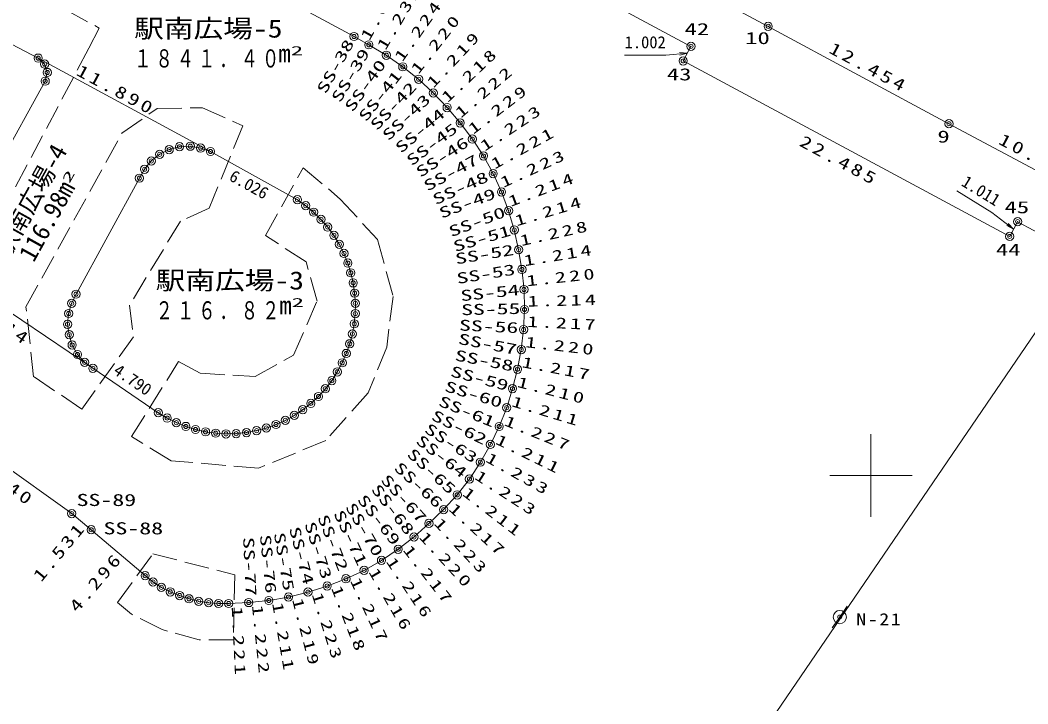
# Model space of a CAD drawing. Units: millimetres at full size, sheet at 1:500; details may follow other scales. Extents: x 56386042 to 56854500, y 25771750 to 26117216.
# Drawn here: x 56448392 to 56509521, y 25886160 to 25927601 of the extents above; entities that cross this region are included whole.
import ezdxf
from ezdxf.enums import TextEntityAlignment as Align

# ---------------------------------------------------------------- set-up
doc = ezdxf.new("R2010")
doc.units = ezdxf.units.MM
doc.header["$LTSCALE"] = 500
doc.header["$PDMODE"] = 32
doc.header["$PDSIZE"] = 250
doc.linetypes.add('USER1', pattern=[4, 3, -1])
doc.layers.add('レイヤ1', color=7, linetype='Continuous', lineweight=13)
doc.layers.add('基準点', color=7, linetype='Continuous', lineweight=13)
doc.styles.add('ＭＳ ゴシック', font='')
doc.styles.get('ＭＳ ゴシック').set_extended_font_data('MS Gothic')

# ---------------------------------------------------------------- blocks, each defined once
blk = doc.blocks.new('open_arrow')
at = {"color": 0, "linetype": 'Continuous', "lineweight": -2}
blk.add_lwpolyline([(7.5, 1.25), (0, 0), (7.5, -1.25)], dxfattribs=at)

msp = doc.modelspace()

# ---------------------------------------------------------------- linework, layer by layer
at = {"layer": 'レイヤ1'}
for p, q in [((56425137, 25960313), (56489086, 25926013)), ((56444428, 25939723), (56468647, 25926610)), ((56486730, 25930991), (56493770, 25927224)), ((56449484, 25925300), (56440392, 25930067)), ((56493770, 25927224), (56504737, 25921323)), ((56468647, 25926610), (56469545, 25926106)), ((56469545, 25926106), (56470603, 25925476)), ((56489086, 25926013), (56488612, 25925130)), ((56459940, 25919639), (56449484, 25925300)), ((56449876, 25924937), (56449484, 25925300)), ((56470603, 25925476), (56471604, 25924772)), ((56487562.5, 25925477.6), (56485062.5, 25925477.6)), ((56488868.3, 25925607.4), (56487562.5, 25925477.6)), ((56488612, 25925130), (56508422, 25914493)), ((56450035, 25924431), (56449876, 25924937)), ((56471604, 25924772), (56472565, 25924020)), ((56444288, 25913759), (56449912, 25923903)), ((56449912, 25923903), (56450035, 25924431)), ((56472565, 25924020), (56473456, 25923188)), ((56473456, 25923188), (56474293, 25922303)), ((56474293, 25922303), (56475084, 25921372)), ((56475084, 25921372), (56475826, 25920392)), ((56504737, 25921323), (56514352, 25916187)), ((56475826, 25920392), (56476501, 25919372)), ((56457434, 25919756), (56456858, 25919472)), ((56458058, 25919929), (56457434, 25919756)), ((56458714, 25919961), (56458058, 25919929)), ((56459338, 25919845), (56458714, 25919961)), ((56459940, 25919639), (56459338, 25919845)), ((56465212, 25916720), (56459940, 25919639)), ((56456348, 25919066), (56455940, 25918564)), ((56456858, 25919472), (56456348, 25919066)), ((56476501, 25919372), (56477086, 25918300)), ((56455940, 25918564), (56455627, 25918024)), ((56455627, 25918024), (56451782, 25910991)), ((56477086, 25918300), (56477593, 25917187)), ((56477593, 25917187), (56478022, 25916051)), ((56507343.8, 25915938), (56505214.6, 25917248.2)), ((56465717, 25916355), (56465212, 25916720)), ((56466196, 25915961), (56465717, 25916355)), ((56466641, 25915526), (56466196, 25915961)), ((56478022, 25916051), (56478366, 25914887)), ((56508659.8, 25914936.3), (56507343.8, 25915938)), ((56467047, 25915058), (56466641, 25915526)), ((56508422, 25914493), (56508900, 25915384)), ((56508900, 25915384), (56512791, 25913289)), ((56467425, 25914558), (56467047, 25915058)), ((56478366, 25914887), (56478632, 25913688)), ((56467751, 25914015), (56467425, 25914558)), ((56468036, 25913461), (56467751, 25914015)), ((56478632, 25913688), (56478828, 25912490)), ((56442654, 25913342), (56452806, 25906497)), ((56468268, 25912876), (56468036, 25913461)), ((56468449, 25912284), (56468268, 25912876)), ((56468593, 25911677), (56468449, 25912284)), ((56478828, 25912490), (56478958, 25911277)), ((56468680, 25911054), (56468593, 25911677)), ((56468727, 25910433), (56468680, 25911054)), ((56478958, 25911277), (56478986, 25910063)), ((56451516, 25910433), (56451332, 25909822)), ((56451782, 25910991), (56451516, 25910433)), ((56468722, 25909816), (56468727, 25910433)), ((56511503, 25910909), (56475253, 25857827)), ((56451332, 25909822), (56451268, 25909164)), ((56468659, 25909194), (56468722, 25909816)), ((56478986, 25910063), (56478931, 25908847)), ((56468548, 25908580), (56468659, 25909194)), ((56451268, 25909164), (56451371, 25908535)), ((56468385, 25907984), (56468548, 25908580)), ((56478931, 25908847), (56478790, 25907635)), ((56451371, 25908535), (56451545, 25907910)), ((56468174, 25907398), (56468385, 25907984)), ((56451545, 25907910), (56451872, 25907337)), ((56467929, 25906831), (56468174, 25907398)), ((56478790, 25907635), (56478562, 25906440)), ((56451872, 25907337), (56452308, 25906860)), ((56452308, 25906860), (56452806, 25906497)), ((56467633, 25906281), (56467929, 25906831)), ((56452806, 25906497), (56456770, 25903808)), ((56467298, 25905749), (56467633, 25906281)), ((56478562, 25906440), (56478260, 25905268)), ((56466906, 25905258), (56467298, 25905749)), ((56466488, 25904791), (56466906, 25905258)), ((56478260, 25905268), (56477910, 25904109)), ((56465536, 25903991), (56466027, 25904369)), ((56466027, 25904369), (56466488, 25904791)), ((56456770, 25903808), (56457309, 25903480)), ((56465022, 25903646), (56465536, 25903991)), ((56477910, 25904109), (56477450, 25902972)), ((56457309, 25903480), (56457869, 25903206)), ((56457869, 25903206), (56458442, 25902973)), ((56463327, 25902878), (56463914, 25903092)), ((56463914, 25903092), (56464481, 25903343)), ((56464481, 25903343), (56465022, 25903646)), ((56451522, 25897692), (56444079, 25902996)), ((56458442, 25902973), (56459029, 25902787)), ((56459029, 25902787), (56459638, 25902649)), ((56459638, 25902649), (56460251, 25902568)), ((56460251, 25902568), (56460876, 25902523)), ((56460876, 25902523), (56461496, 25902540)), ((56461496, 25902540), (56462121, 25902601)), ((56462121, 25902601), (56462734, 25902720)), ((56462734, 25902720), (56463327, 25902878)), ((56477450, 25902972), (56476918, 25901884)), ((56476918, 25901884), (56476312, 25900810)), ((56476312, 25900810), (56475647, 25899784)), ((56475647, 25899784), (56474906, 25898826)), ((56474906, 25898826), (56474083, 25897930)), ((56452699, 25896713), (56451522, 25897692)), ((56474083, 25897930), (56473187, 25897097)), ((56473187, 25897097), (56472286, 25896275)), ((56455974, 25893932), (56452699, 25896713)), ((56472286, 25896275), (56471324, 25895529)), ((56471324, 25895529), (56470310, 25894858)), ((56470310, 25894858), (56469258, 25894249)), ((56456449, 25893546), (56455974, 25893932)), ((56469258, 25894249), (56468153, 25893740)), ((56456959, 25893220), (56456449, 25893546)), ((56467017, 25893300), (56465850, 25892935)), ((56468153, 25893740), (56467017, 25893300)), ((56457498, 25892946), (56456959, 25893220)), ((56458066, 25892723), (56457498, 25892946)), ((56458637, 25892527), (56458066, 25892723)), ((56465850, 25892935), (56464670, 25892631)), ((56459222, 25892375), (56458637, 25892527)), ((56459827, 25892290), (56459222, 25892375)), ((56460430, 25892243), (56459827, 25892290)), ((56461041, 25892240), (56460430, 25892243)), ((56462261, 25892300), (56461041, 25892240)), ((56463477, 25892425), (56462261, 25892300)), ((56464670, 25892631), (56463477, 25892425))]:
    msp.add_line(p, q, dxfattribs=at)
at = {"layer": 'レイヤ1', "linetype": 'USER1'}
for p, q in [((56438902.7, 25934975.8), (56453185.1, 25927125.6)), ((56453185.1, 25927125.6), (56452557.6, 25925903.8)), ((56452557.6, 25925903.8), (56443651.9, 25909048.6)), ((56454564.8, 25920743.1), (56456710.3, 25922255.5)), ((56456710.3, 25922255.5), (56459453.6, 25922290.6)), ((56459453.6, 25922290.6), (56461909.6, 25921205.8)), ((56461909.6, 25921205.8), (56459850.2, 25916200.6)), ((56448746, 25910216.7), (56454564.8, 25920743.1)), ((56463277.9, 25914542.1), (56465564, 25918657.1)), ((56465564, 25918657.1), (56467815, 25916757.8)), ((56467815, 25916757.8), (56470066, 25914295.9)), ((56459850.2, 25916200.6), (56458116, 25915419)), ((56458116, 25915419), (56455028.1, 25910331.7)), ((56465739.9, 25912959.3), (56463277.9, 25914542.1)), ((56470066, 25914295.9), (56471015.6, 25910849.1)), ((56466408.1, 25910567.7), (56465739.9, 25912959.3)), ((56464966.1, 25907296.8), (56466408.1, 25910567.7)), ((56471015.6, 25910849.1), (56470628.7, 25907789.2)), ((56449210, 25905991.3), (56448746, 25910216.7)), ((56455028.1, 25910331.7), (56455268.3, 25908409.2)), ((56455268.3, 25908409.2), (56452142.3, 25904028.5)), ((56470628.7, 25907789.2), (56469503.2, 25905010.6)), ((56455153.3, 25902372.8), (56458002.2, 25906909.9)), ((56458002.2, 25906909.9), (56459303.5, 25906206.4)), ((56462644.8, 25905995.4), (56464966.1, 25907296.8)), ((56459303.5, 25906206.4), (56462644.8, 25905995.4)), ((56452142.3, 25904028.5), (56449210, 25905991.3)), ((56469503.2, 25905010.6), (56466935.7, 25902126.6)), ((56457545, 25900895.6), (56455153.3, 25902372.8)), ((56466935.7, 25902126.6), (56462855.8, 25900438.4)), ((56462855.8, 25900438.4), (56457545, 25900895.6)), ((56454306.8, 25892304.3), (56456444, 25895255.6)), ((56456444, 25895255.6), (56461410.3, 25893973.4)), ((56461410.3, 25893973.4), (56461328.9, 25890045.1)), ((56455141.3, 25891592), (56454306.8, 25892304.3)), ((56457013.9, 25890655.7), (56455141.3, 25891592)), ((56459252.8, 25890045.1), (56457013.9, 25890655.7)), ((56461328.9, 25890045.1), (56459252.8, 25890045.1))]:
    msp.add_line(p, q, dxfattribs=at)
at = {"layer": 'レイヤ1', "lineweight": 18}
for p, q in [((56488868.3, 25925607.4), (56488868.2, 25925607.4)), ((56488868.3, 25925607.4), (56488868.2, 25925607.4)), ((56488868.3, 25925607.4), (56488868.2, 25925607.4)), ((56508659.8, 25914936.3), (56508659.8, 25914936.4)), ((56508659.8, 25914936.3), (56508659.8, 25914936.4)), ((56508659.8, 25914936.3), (56508659.8, 25914936.4)), ((56500000, 25902500), (56500000, 25897500)), ((56502500, 25900000), (56497500, 25900000))]:
    msp.add_line(p, q, dxfattribs=at)
at = {"layer": 'レイヤ1'}
for centre in [(56493770, 25927224), (56468647, 25926610), (56469545, 25926106), (56470603, 25925476), (56489086, 25926013), (56449484, 25925300), (56449876, 25924937), (56488612, 25925130), (56450035, 25924431), (56471604, 25924772), (56449912, 25923903), (56472565, 25924020), (56473456, 25923188), (56474293, 25922303), (56475084, 25921372), (56504737, 25921323), (56458714, 25919961), (56475826, 25920392), (56456858, 25919472), (56457434, 25919756), (56458058, 25919929), (56459338, 25919845), (56459940, 25919639), (56476501, 25919372), (56456348, 25919066), (56455940, 25918564), (56477086, 25918300), (56455627, 25918024), (56477593, 25917187), (56465212, 25916720), (56465717, 25916355), (56466196, 25915961), (56478022, 25916051), (56466641, 25915526), (56467047, 25915058), (56508900, 25915384), (56467425, 25914558), (56478366, 25914887), (56508422, 25914493), (56467751, 25914015), (56468036, 25913461), (56478632, 25913688), (56468268, 25912876), (56468449, 25912284), (56478828, 25912490), (56468593, 25911677), (56451782, 25910991), (56468680, 25911054), (56478958, 25911277), (56451516, 25910433), (56468727, 25910433), (56451332, 25909822), (56468722, 25909816), (56478986, 25910063), (56451268, 25909164), (56468659, 25909194), (56451371, 25908535), (56468548, 25908580), (56478931, 25908847), (56451545, 25907910), (56468385, 25907984), (56451872, 25907337), (56468174, 25907398), (56478790, 25907635), (56452308, 25906860), (56452806, 25906497), (56467929, 25906831), (56467633, 25906281), (56478562, 25906440), (56467298, 25905749), (56466488, 25904791), (56466906, 25905258), (56478260, 25905268), (56466027, 25904369), (56477910, 25904109), (56456770, 25903808), (56457309, 25903480), (56465022, 25903646), (56465536, 25903991), (56457869, 25903206), (56458442, 25902973), (56463327, 25902878), (56463914, 25903092), (56464481, 25903343), (56477450, 25902972), (56459029, 25902787), (56459638, 25902649), (56460251, 25902568), (56460876, 25902523), (56461496, 25902540), (56462121, 25902601), (56462734, 25902720), (56476918, 25901884), (56476312, 25900810), (56475647, 25899784), (56474906, 25898826), (56451522, 25897692), (56474083, 25897930), (56452699, 25896713), (56473187, 25897097), (56472286, 25896275), (56471324, 25895529), (56470310, 25894858), (56455974, 25893932), (56468153, 25893740), (56469258, 25894249), (56456449, 25893546), (56456959, 25893220), (56467017, 25893300), (56457498, 25892946), (56458066, 25892723), (56458637, 25892527), (56464670, 25892631), (56465850, 25892935), (56459222, 25892375), (56459827, 25892290), (56460430, 25892243), (56461041, 25892240), (56462261, 25892300), (56463477, 25892425)]:
    msp.add_circle(centre, 250, dxfattribs=at)
for p in [(56493770, 25927224), (56468647, 25926610), (56469545, 25926106), (56489086, 25926013), (56449484, 25925300), (56470603, 25925476), (56488612, 25925130), (56449876, 25924937), (56450035, 25924431), (56471604, 25924772), (56449912, 25923903), (56472565, 25924020), (56473456, 25923188), (56474293, 25922303), (56475084, 25921372), (56504737, 25921323), (56475826, 25920392), (56456858, 25919472), (56457434, 25919756), (56458058, 25919929), (56458714, 25919961), (56459338, 25919845), (56459940, 25919639), (56456348, 25919066), (56476501, 25919372), (56455940, 25918564), (56477086, 25918300), (56455627, 25918024), (56477593, 25917187), (56465212, 25916720), (56465717, 25916355), (56466196, 25915961), (56478022, 25916051), (56466641, 25915526), (56508900, 25915384), (56467047, 25915058), (56478366, 25914887), (56467425, 25914558), (56467751, 25914015), (56508422, 25914493), (56468036, 25913461), (56478632, 25913688), (56468268, 25912876), (56468449, 25912284), (56478828, 25912490), (56468593, 25911677), (56451782, 25910991), (56468680, 25911054), (56478958, 25911277), (56451516, 25910433), (56468727, 25910433), (56451332, 25909822), (56468722, 25909816), (56478986, 25910063), (56451268, 25909164), (56468659, 25909194), (56451371, 25908535), (56468548, 25908580), (56478931, 25908847), (56451545, 25907910), (56468385, 25907984), (56451872, 25907337), (56468174, 25907398), (56478790, 25907635), (56452308, 25906860), (56467929, 25906831), (56452806, 25906497), (56467633, 25906281), (56478562, 25906440), (56467298, 25905749), (56466488, 25904791), (56466906, 25905258), (56478260, 25905268), (56466027, 25904369), (56456770, 25903808), (56465022, 25903646), (56465536, 25903991), (56477910, 25904109), (56457309, 25903480), (56457869, 25903206), (56458442, 25902973), (56463914, 25903092), (56464481, 25903343), (56477450, 25902972), (56459029, 25902787), (56459638, 25902649), (56460251, 25902568), (56460876, 25902523), (56461496, 25902540), (56462121, 25902601), (56462734, 25902720), (56463327, 25902878), (56476918, 25901884), (56476312, 25900810), (56475647, 25899784), (56474906, 25898826), (56451522, 25897692), (56474083, 25897930), (56473187, 25897097), (56452699, 25896713), (56472286, 25896275), (56471324, 25895529), (56470310, 25894858), (56455974, 25893932), (56469258, 25894249), (56456449, 25893546), (56456959, 25893220), (56467017, 25893300), (56468153, 25893740), (56457498, 25892946), (56458066, 25892723), (56464670, 25892631), (56465850, 25892935), (56458637, 25892527), (56459222, 25892375), (56459827, 25892290), (56460430, 25892243), (56461041, 25892240), (56462261, 25892300), (56463477, 25892425)]:
    msp.add_point(p, dxfattribs=at)
at = {"layer": '基準点'}
for p, q in [((56498565.1, 25892078.1), (56498111.3, 25891419.3)), ((56498111.3, 25891419.3), (56497660.1, 25890758.6))]:
    msp.add_line(p, q, dxfattribs=at)
msp.add_circle((56498111, 25891419), 400, dxfattribs=at)
msp.add_point((56498111, 25891419), dxfattribs=at)

# ---------------------------------------------------------------- block references
at = {"layer": 'レイヤ1', "lineweight": 18, "xscale": 62.8, "yscale": 62.8}
for p, rotation in [((56488868.3, 25925607.4), 185.7), ((56508659.8, 25914936.3), 142.7)]:
    msp.add_blockref('open_arrow', p, dxfattribs=dict(at, rotation=rotation))

# ---------------------------------------------------------------- texts
at = {"layer": 'レイヤ1', "style": 'ＭＳ ゴシック'}
for s, height, width, p in [('駅南広場-5', 1100, 1.2, (56455310.3, 25926214.4)), ('42', 733.1, 1.5, (56488696.7, 25926473.9)), ('10', 733.1, 1.5, (56492371.7, 25925930.8)), ('2', 549.9, 2, (56464810.3, 25925314.4)), ('43', 733.1, 1.5, (56487619.7, 25923731.4)), ('9', 733.1, 1.5, (56504034.7, 25919960.2)), ('45', 733.1, 1.5, (56508103.9, 25915676.6)), ('44', 733.1, 1.5, (56507584.8, 25913103.7)), ('駅南広場-3', 1100, 1.2, (56456611.7, 25910944.3)), ('2', 549.9, 2, (56464861.7, 25910044.3)), ('SS-89', 733.1, 1.45, (56451815.3, 25897930.6)), ('SS-88', 733.1, 1.45, (56453449.5, 25896213))]:
    msp.add_text(s, height=height, dxfattribs=dict(at, width=width)).set_placement(p, align=Align.BOTTOM_LEFT)
for s, height, rotation, width, p in [('SS-38', 659.8, 60.697, 1.6, (56467096.1, 25922979.8)), ('SS-39', 659.8, 59.228, 1.6, (56467967.5, 25922446.5)), ('SS-40', 659.8, 54.881, 1.6, (56468724.7, 25921870.3)), ('SS-41', 659.8, 51.956, 1.6, (56469535.1, 25921271.4)), ('SS-42', 659.8, 46.961, 1.6, (56470183.6, 25920727.3)), ('SS-43', 659.8, 43.403, 1.6, (56470871.8, 25920101.8)), ('SS-44', 659.8, 40.352, 1.6, (56471620.6, 25919341)), ('SS-45', 659.8, 37.131, 1.6, (56472257.7, 25918568.1)), ('SS-46', 659.8, 33.495, 1.6, (56472787, 25917867.3)), ('SS-47', 659.8, 28.622, 1.6, (56473191.7, 25917024.8)), ('2', 549.9, 60.995, 2, (56451522.7, 25917592.3)), ('SS-48', 659.8, 24.49, 1.6, (56473683, 25916198.7)), ('SS-49', 659.8, 20.689, 1.6, (56474024.4, 25915379.2)), ('SS-50', 659.8, 20.689, 1.6, (56474610.6, 25914255.6)), ('SS-51', 659.8, 16.464, 1.6, (56474828.6, 25913351.9)), ('SS-52', 659.8, 9.292, 1.6, (56474871, 25912599.5)), ('SS-53', 659.8, 9.292, 1.6, (56474958.4, 25911410.4)), ('SS-54', 659.8, 6.117, 1.6, (56475159.2, 25910363.6)), ('SS-55', 659.8, 1.321, 1.6, (56475158.5, 25909516.6)), ('SS-56', 659.8, 357.41, 1.6, (56474998.6, 25908592.1)), ('SS-57', 659.8, 349.198, 1.6, (56474886.3, 25907790.2)), ('SS-58', 659.8, 349.198, 1.6, (56474682.7, 25906789.8)), ('SS-59', 659.8, 345.55, 1.6, (56474394.7, 25905830.2)), ('SS-60', 659.8, 343.196, 1.6, (56474032, 25904936.9)), ('SS-61', 659.8, 337.973, 1.6, (56473632.8, 25904070.9)), ('SS-62', 659.8, 333.943, 1.6, (56473184.3, 25903233.1)), ('SS-63', 659.8, 327.051, 1.6, (56472740.5, 25902499.6)), ('SS-64', 659.8, 322.279, 1.6, (56472214.8, 25901843.7)), ('SS-65', 659.8, 317.432, 1.6, (56471667.8, 25901084.3)), ('SS-66', 659.8, 317.432, 1.6, (56470879.6, 25900253.5)), ('SS-67', 659.8, 312.375, 1.6, (56470068.3, 25899565.4)), ('SS-68', 659.8, 307.792, 1.6, (56469483.1, 25899035.8)), ('SS-69', 659.8, 307.792, 1.6, (56468643.7, 25898404.5)), ('SS-70', 659.8, 300.066, 1.6, (56467915.6, 25898012.8)), ('SS-72', 659.8, 291.173, 1.6, (56466230.6, 25897414.4)), ('SS-71', 659.8, 294.732, 1.6, (56467202.1, 25897637.2)), ('SS-73', 659.8, 287.368, 1.6, (56465442.8, 25897023.2)), ('SS-76', 659.8, 275.869, 1.6, (56462732.5, 25896372.6)), ('SS-75', 659.8, 279.797, 1.6, (56463581.8, 25896462.3)), ('SS-74', 659.8, 284.447, 1.6, (56464508.7, 25896756.9)), ('SS-77', 659.8, 272.816, 1.6, (56461716, 25896246.6))]:
    msp.add_text(s, height=height, rotation=rotation, dxfattribs=dict(at, width=width)).set_placement(p, align=Align.BOTTOM_LEFT)
for s, height, p in [('1.002', 733.1, (56485062.5, 25925677.6)), ('m', 1100, (56464060.3, 25924714.4)), ('m', 1100, (56464111.7, 25909444.3))]:
    msp.add_text(s, height=height, dxfattribs=at).set_placement(p, align=Align.BOTTOM_LEFT)
for s, height, rotation, p in [('駅南広場-4', 1100, 60.995, (56447946.7, 25912962.9)), ('6.026', 733.1, 331.028, (56460901.2, 25917735.2)), ('116.98m', 1100, 60.995, (56449501.8, 25912709.8)), ('1.011', 733.1, 328.392, (56505319.5, 25917418.5)), ('4.790', 733.1, 325.849, (56453865.8, 25906019.7))]:
    msp.add_text(s, height=height, rotation=rotation, dxfattribs=at).set_placement(p, align=Align.BOTTOM_LEFT)
at = {"layer": 'レイヤ1', "attachment_point": 7, "style": 'ＭＳ ゴシック'}
for s, insert, char_height, rotation in [('\\T1.29;\\W1.5;1.030', (56469586.3, 25926312.2), 659.8, 60.697), ('\\T1.29;\\W1.5;1.231', (56470563, 25925732.6), 659.8, 59.228), ('\\T1.29;\\W1.5;1.224', (56471586.6, 25925028.7), 659.8, 54.881), ('\\T1.29;\\W1.5;1.220', (56472562.1, 25924276.2), 659.8, 51.956), ('\\T1.29;\\W1.5;1.219', (56473475.9, 25923443.1), 659.8, 46.961), ('\\T1.29;\\W1.5;1.218', (56474329, 25922556), 659.8, 43.403), ('\\T1.3;\\W1.35;12.454', (56497383.9, 25925648.2), 733.1, 331.717), ('\\T1.3;\\W1.35;11.890', (56451730.8, 25924292.9), 733.1, 331.568), ('\\T1.29;\\W1.5;1.222', (56475132.3, 25921624.1), 659.8, 40.352), ('\\T1.29;\\W1.5;1.229', (56475886.1, 25920644), 659.8, 37.131), ('\\T1.29;\\W1.5;1.223', (56476578.6, 25919617.1), 659.8, 33.495), ('\\T1.29;\\W1.5;1.221', (56477184.6, 25918536.8), 659.8, 28.622), ('\\T1.3;\\W1.35;22.485', (56495598.7, 25920005.5), 733.1, 331.766), ('\\T1.3;\\W1.35;10.901', (56507674.5, 25920121.3), 733.1, 331.89), ('\\T1.29;\\W1.5;1.223', (56477708, 25917416.9), 659.8, 24.49), ('\\T1.29;\\W1.5;1.214', (56478153.6, 25916268.7), 659.8, 20.689), ('\\T1.29;\\W1.5;1.214', (56478513.3, 25915094.1), 659.8, 16.464), ('\\T1.29;\\W1.5;1.228', (56478791.7, 25913891.5), 659.8, 12.509), ('\\T1.29;\\W1.5;1.214', (56479000, 25912677.2), 659.8, 9.292), ('\\T1.29;\\W1.5;1.220', (56479139.8, 25911457.4), 659.8, 6.117), ('\\T1.3;\\W1.35;12.244', (56444360.6, 25910752.9), 733.1, 326.01), ('\\T1.29;\\W1.5;1.214', (56479182.3, 25910224.7), 659.8, 1.321), ('\\T1.29;\\W1.5;1.217', (56479138, 25908996.4), 659.8, 357.41), ('\\T1.29;\\W1.5;1.220', (56479007.2, 25907770.9), 659.8, 353.364), ('\\T1.29;\\W1.5;1.217', (56478788.1, 25906558), 659.8, 349.198), ('\\T1.29;\\W1.5;1.210', (56478492.4, 25905368.3), 659.8, 345.55), ('\\T1.29;\\W1.5;1.211', (56478146.4, 25904199.9), 659.8, 343.196), ('\\T1.29;\\W1.5;1.227', (56477696.6, 25903048.3), 659.8, 337.973), ('\\T1.29;\\W1.5;1.211', (56477166, 25901935.9), 659.8, 333.943), ('\\T1.29;\\W1.5;1.233', (56476568, 25900856.8), 659.8, 330.566), ('\\T1.29;\\W1.35;9.140', (56445393.9, 25900585.5), 733.1, 324.526), ('\\T1.29;\\W1.5;1.223', (56475902.6, 25899810.6), 659.8, 327.051), ('\\T1.29;\\W1.5;1.211', (56475159.4, 25898826.7), 659.8, 322.279), ('\\T1.29;\\W1.5;1.217', (56474337.4, 25897911.3), 659.8, 317.432), ('\\T1.29;\\W1.5;1.223', (56473441.6, 25897060.6), 659.8, 312.913), ('\\T1.29;\\W1.35;1.531', (56449681.2, 25893500), 733.1, 50.247), ('\\T1.29;\\W1.5;1.220', (56472538.9, 25896235), 659.8, 312.375), ('\\T1.29;\\W1.35;4.296', (56451869.6, 25891644.9), 733.1, 49.663), ('\\T1.29;\\W1.5;1.217', (56471572, 25895468.2), 659.8, 307.792), ('\\T1.29;\\W1.5;1.216', (56470552.1, 25894778.4), 659.8, 303.494), ('\\T1.29;\\W1.5;1.216', (56469494.8, 25894155), 659.8, 300.066), ('\\T1.29;\\W1.5;1.217', (56468380.5, 25893624.6), 659.8, 294.732), ('\\T1.29;\\W1.5;1.223', (56466063.7, 25892792.3), 659.8, 287.368), ('\\T1.29;\\W1.5;1.218', (56467237.6, 25893171), 659.8, 291.173), ('\\T1.29;\\W1.5;1.211', (56463664.1, 25892254.3), 659.8, 279.797), ('\\T1.29;\\W1.5;1.219', (56464874.1, 25892477.1), 659.8, 284.447), ('\\T1.29;\\W1.5;1.221', (56461211.4, 25892048.1), 659.8, 272.816), ('\\T1.29;\\W1.5;1.222', (56462441.8, 25892117.5), 659.8, 275.869)]:
    msp.add_mtext(s, dxfattribs=dict(at, insert=insert, char_height=char_height, rotation=rotation))
at = {"layer": 'レイヤ1', "char_height": 1100, "attachment_point": 7, "style": 'ＭＳ ゴシック'}
for s, insert in [('\\T1.23;\\W0.7;１８４１．４０', (56455310.3, 25924714.4)), ('\\T1.23;\\W0.7;２１６．８２', (56456611.7, 25909444.3))]:
    msp.add_mtext(s, dxfattribs=dict(at, insert=insert))
at = {"layer": '基準点', "insert": (56499111.5, 25890919), "char_height": 733.1, "attachment_point": 7, "style": 'ＭＳ ゴシック'}
msp.add_mtext('\\T1.17;\\W1.2;N-21', dxfattribs=at)

doc.saveas('drawing.dxf')
